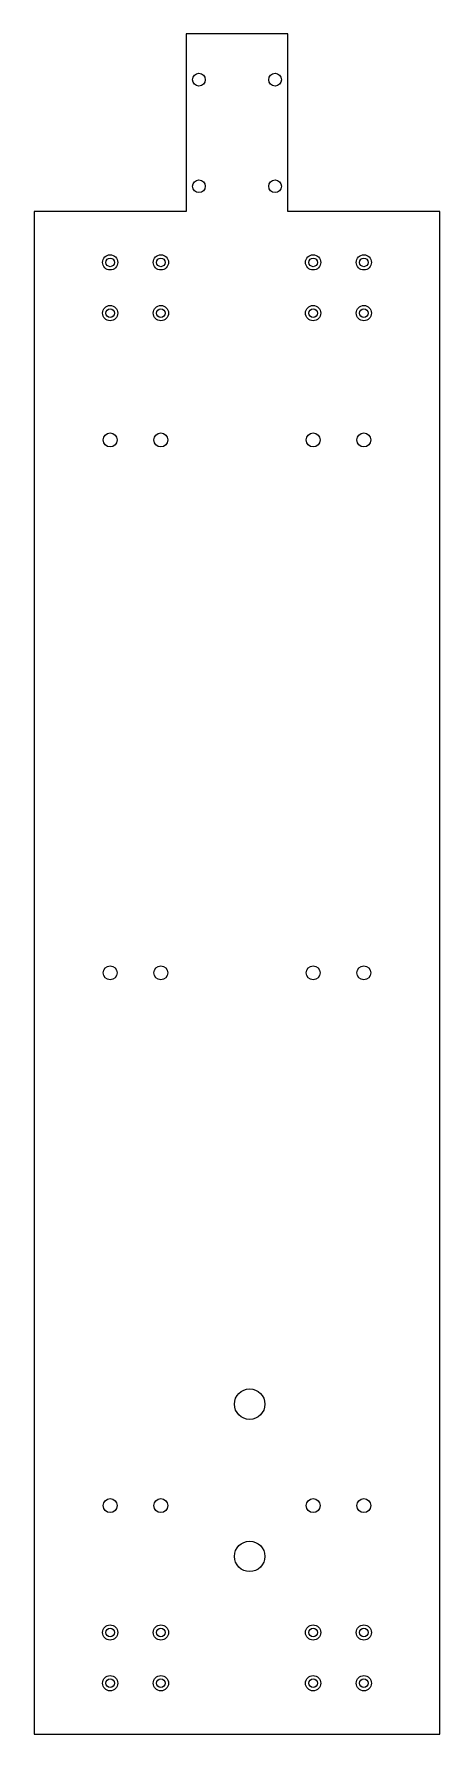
# Model space of a CAD drawing. Header units: millimetres. Extents: x 0 to 160, y 0 to 670.
import ezdxf

# ---------------------------------------------------------------- set-up
doc = ezdxf.new("R2010")
doc.units = ezdxf.units.MM
for name, color, linetype in [('SECTION_Z0p010', 7, 'CONTINUOUS'), ('SECTION_Z10p950', 7, 'CONTINUOUS'), ('SECTION_Z12p690', 7, 'CONTINUOUS'), ('SECTION_Z1p850', 7, 'CONTINUOUS'), ('SECTION_Z6p450', 7, 'CONTINUOUS')]:
    doc.layers.add(name, color=color, linetype=linetype)

msp = doc.modelspace()

# ---------------------------------------------------------------- linework, layer by layer
at = {"layer": 'SECTION_Z0p010'}
for p, q in [((100, 670, 0.01), (60, 670, 0.01)), ((60, 670, 0.01), (60, 600, 0.01)), ((100, 600, 0.01), (100, 670, 0.01)), ((0, 600, 0.01), (0, 0, 0.01)), ((60, 600, 0.01), (0, 600, 0.01)), ((160, 600, 0.01), (100, 600, 0.01)), ((160, 0, 0.01), (160, 600, 0.01)), ((0, 0, 0.01), (160, 0, 0.01))]:
    msp.add_line(p, q, dxfattribs=at)
for centre, radius in [((30, 580, 0.01), 1.7), ((50, 580, 0.01), 1.7), ((110, 580, 0.01), 1.7), ((130, 580, 0.01), 1.7), ((30, 560, 0.01), 1.7), ((50, 560, 0.01), 1.7), ((110, 560, 0.01), 1.7), ((130, 560, 0.01), 1.7), ((30, 510, 0.01), 2.75), ((50, 510, 0.01), 2.75), ((110, 510, 0.01), 2.75), ((130, 510, 0.01), 2.75), ((30, 300, 0.01), 2.75), ((50, 300, 0.01), 2.75), ((110, 300, 0.01), 2.75), ((130, 300, 0.01), 2.75), ((85, 130, 0.01), 6), ((30, 90, 0.01), 2.75), ((50, 90, 0.01), 2.75), ((110, 90, 0.01), 2.75), ((130, 90, 0.01), 2.75), ((85, 70, 0.01), 6), ((30, 40, 0.01), 1.7), ((50, 40, 0.01), 1.7), ((110, 40, 0.01), 1.7), ((130, 40, 0.01), 1.7), ((30, 20, 0.01), 1.7), ((50, 20, 0.01), 1.7), ((110, 20, 0.01), 1.7), ((130, 20, 0.01), 1.7)]:
    msp.add_circle(centre, radius, dxfattribs=at)
at = {"layer": 'SECTION_Z10p950'}
for p, q in [((100, 670, 10.95), (60, 670, 10.95)), ((60, 670, 10.95), (60, 600, 10.95)), ((100, 600, 10.95), (100, 670, 10.95)), ((0, 600, 10.95), (0, 0, 10.95)), ((60, 600, 10.95), (0, 600, 10.95)), ((160, 600, 10.95), (100, 600, 10.95)), ((160, 0, 10.95), (160, 600, 10.95)), ((0, 0, 10.95), (160, 0, 10.95))]:
    msp.add_line(p, q, dxfattribs=at)
for centre, radius in [((65, 652, 10.95), 2.5), ((95, 652, 10.95), 2.5), ((65, 610, 10.95), 2.5), ((95, 610, 10.95), 2.5), ((30, 580, 10.95), 3), ((50, 580, 10.95), 3), ((110, 580, 10.95), 3), ((130, 580, 10.95), 3), ((30, 560, 10.95), 3), ((50, 560, 10.95), 3), ((110, 560, 10.95), 3), ((130, 560, 10.95), 3), ((30, 510, 10.95), 2.75), ((50, 510, 10.95), 2.75), ((110, 510, 10.95), 2.75), ((130, 510, 10.95), 2.75), ((30, 300, 10.95), 2.75), ((50, 300, 10.95), 2.75), ((110, 300, 10.95), 2.75), ((130, 300, 10.95), 2.75), ((85, 130, 10.95), 6), ((30, 90, 10.95), 2.75), ((50, 90, 10.95), 2.75), ((110, 90, 10.95), 2.75), ((130, 90, 10.95), 2.75), ((85, 70, 10.95), 6), ((30, 40, 10.95), 3), ((50, 40, 10.95), 3), ((110, 40, 10.95), 3), ((130, 40, 10.95), 3), ((30, 20, 10.95), 3), ((50, 20, 10.95), 3), ((110, 20, 10.95), 3), ((130, 20, 10.95), 3)]:
    msp.add_circle(centre, radius, dxfattribs=at)
at = {"layer": 'SECTION_Z12p690'}
for p, q in [((100, 670, 12.69), (60, 670, 12.69)), ((60, 670, 12.69), (60, 600, 12.69)), ((100, 600, 12.69), (100, 670, 12.69)), ((0, 600, 12.69), (0, 0, 12.69)), ((60, 600, 12.69), (0, 600, 12.69)), ((160, 600, 12.69), (100, 600, 12.69)), ((160, 0, 12.69), (160, 600, 12.69)), ((0, 0, 12.69), (160, 0, 12.69))]:
    msp.add_line(p, q, dxfattribs=at)
for centre, radius in [((65, 652, 12.69), 2.5), ((95, 652, 12.69), 2.5), ((65, 610, 12.69), 2.5), ((95, 610, 12.69), 2.5), ((30, 580, 12.69), 3), ((50, 580, 12.69), 3), ((110, 580, 12.69), 3), ((130, 580, 12.69), 3), ((30, 560, 12.69), 3), ((50, 560, 12.69), 3), ((110, 560, 12.69), 3), ((130, 560, 12.69), 3), ((30, 510, 12.69), 2.75), ((50, 510, 12.69), 2.75), ((110, 510, 12.69), 2.75), ((130, 510, 12.69), 2.75), ((30, 300, 12.69), 2.75), ((50, 300, 12.69), 2.75), ((110, 300, 12.69), 2.75), ((130, 300, 12.69), 2.75), ((85, 130, 12.69), 6), ((30, 90, 12.69), 2.75), ((50, 90, 12.69), 2.75), ((110, 90, 12.69), 2.75), ((130, 90, 12.69), 2.75), ((85, 70, 12.69), 6), ((30, 40, 12.69), 3), ((50, 40, 12.69), 3), ((110, 40, 12.69), 3), ((130, 40, 12.69), 3), ((30, 20, 12.69), 3), ((50, 20, 12.69), 3), ((110, 20, 12.69), 3), ((130, 20, 12.69), 3)]:
    msp.add_circle(centre, radius, dxfattribs=at)
at = {"layer": 'SECTION_Z1p850'}
for p, q in [((100, 670, 1.85), (60, 670, 1.85)), ((60, 670, 1.85), (60, 600, 1.85)), ((100, 600, 1.85), (100, 670, 1.85)), ((0, 600, 1.85), (0, 0, 1.85)), ((60, 600, 1.85), (0, 600, 1.85)), ((160, 600, 1.85), (100, 600, 1.85)), ((160, 0, 1.85), (160, 600, 1.85)), ((0, 0, 1.85), (160, 0, 1.85))]:
    msp.add_line(p, q, dxfattribs=at)
for centre, radius in [((30, 580, 1.85), 1.7), ((50, 580, 1.85), 1.7), ((110, 580, 1.85), 1.7), ((130, 580, 1.85), 1.7), ((30, 560, 1.85), 1.7), ((50, 560, 1.85), 1.7), ((110, 560, 1.85), 1.7), ((130, 560, 1.85), 1.7), ((30, 510, 1.85), 2.75), ((50, 510, 1.85), 2.75), ((110, 510, 1.85), 2.75), ((130, 510, 1.85), 2.75), ((30, 300, 1.85), 2.75), ((50, 300, 1.85), 2.75), ((110, 300, 1.85), 2.75), ((130, 300, 1.85), 2.75), ((85, 130, 1.85), 6), ((30, 90, 1.85), 2.75), ((50, 90, 1.85), 2.75), ((110, 90, 1.85), 2.75), ((130, 90, 1.85), 2.75), ((85, 70, 1.85), 6), ((30, 40, 1.85), 1.7), ((50, 40, 1.85), 1.7), ((110, 40, 1.85), 1.7), ((130, 40, 1.85), 1.7), ((30, 20, 1.85), 1.7), ((50, 20, 1.85), 1.7), ((110, 20, 1.85), 1.7), ((130, 20, 1.85), 1.7)]:
    msp.add_circle(centre, radius, dxfattribs=at)
at = {"layer": 'SECTION_Z6p450'}
for p, q in [((100, 670, 6.45), (60, 670, 6.45)), ((60, 670, 6.45), (60, 600, 6.45)), ((100, 600, 6.45), (100, 670, 6.45)), ((0, 600, 6.45), (0, 0, 6.45)), ((60, 600, 6.45), (0, 600, 6.45)), ((160, 600, 6.45), (100, 600, 6.45)), ((160, 0, 6.45), (160, 600, 6.45)), ((0, 0, 6.45), (160, 0, 6.45))]:
    msp.add_line(p, q, dxfattribs=at)
for centre, radius in [((65, 652, 6.45), 2.5), ((95, 652, 6.45), 2.5), ((65, 610, 6.45), 2.5), ((95, 610, 6.45), 2.5), ((30, 580, 6.45), 1.7), ((50, 580, 6.45), 1.7), ((110, 580, 6.45), 1.7), ((130, 580, 6.45), 1.7), ((30, 560, 6.45), 1.7), ((50, 560, 6.45), 1.7), ((110, 560, 6.45), 1.7), ((130, 560, 6.45), 1.7), ((30, 510, 6.45), 2.75), ((50, 510, 6.45), 2.75), ((110, 510, 6.45), 2.75), ((130, 510, 6.45), 2.75), ((30, 300, 6.45), 2.75), ((50, 300, 6.45), 2.75), ((110, 300, 6.45), 2.75), ((130, 300, 6.45), 2.75), ((85, 130, 6.45), 6), ((30, 90, 6.45), 2.75), ((50, 90, 6.45), 2.75), ((110, 90, 6.45), 2.75), ((130, 90, 6.45), 2.75), ((85, 70, 6.45), 6), ((30, 40, 6.45), 1.7), ((50, 40, 6.45), 1.7), ((110, 40, 6.45), 1.7), ((130, 40, 6.45), 1.7), ((30, 20, 6.45), 1.7), ((50, 20, 6.45), 1.7), ((110, 20, 6.45), 1.7), ((130, 20, 6.45), 1.7)]:
    msp.add_circle(centre, radius, dxfattribs=at)

doc.saveas('drawing.dxf')
